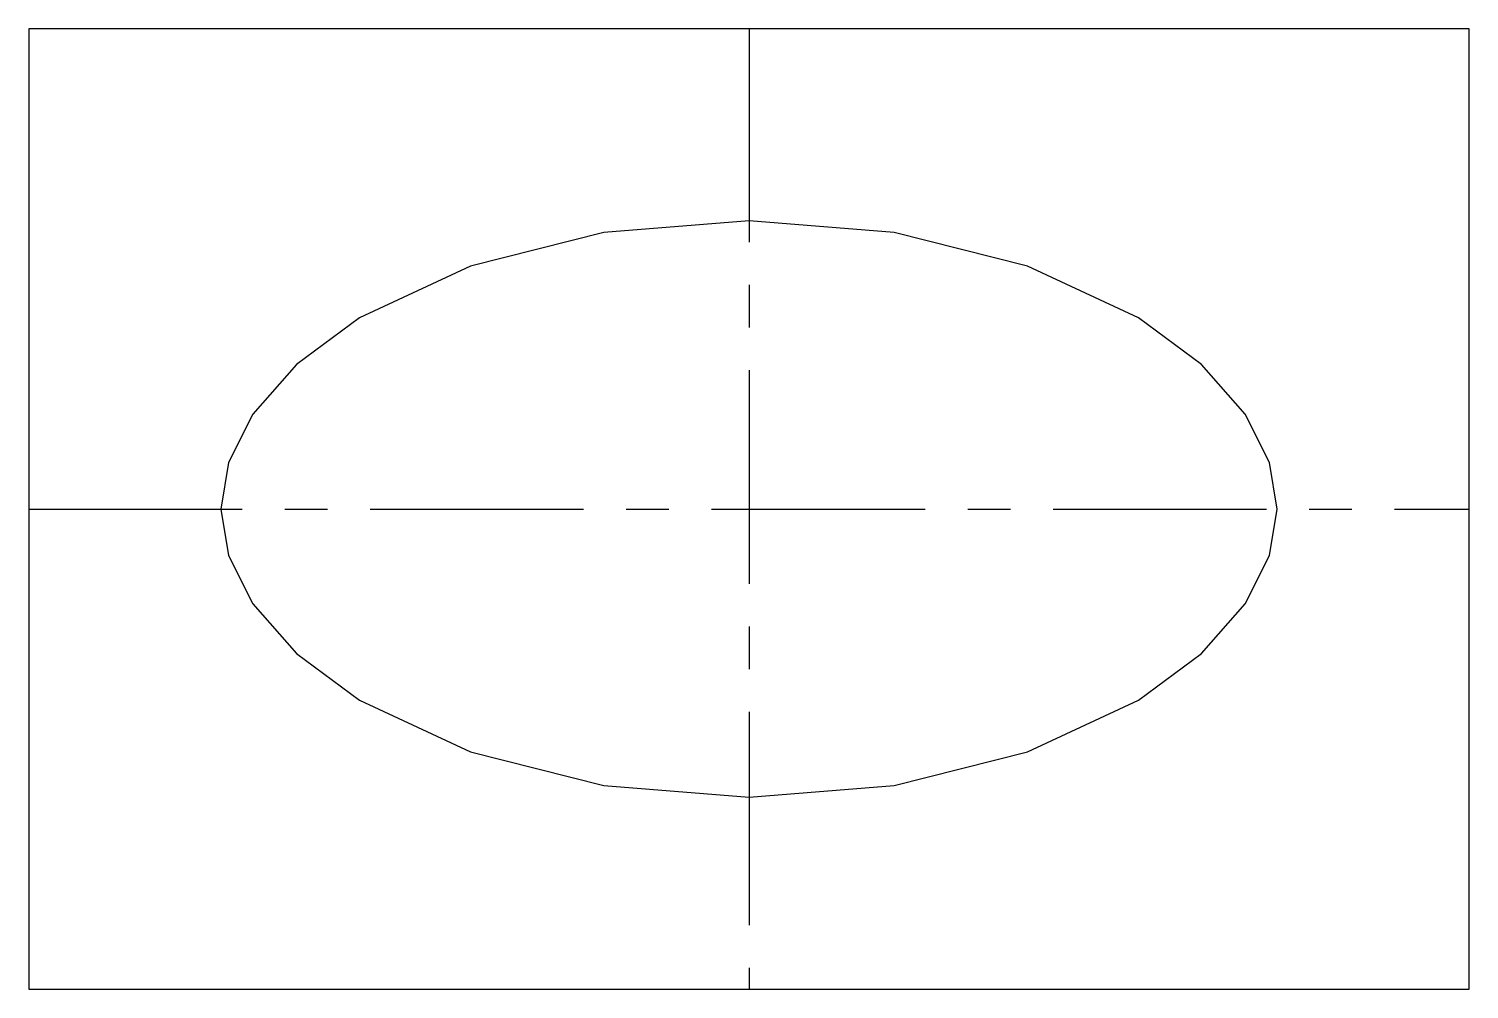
# Model space of a CAD drawing. Header units: inches. Extents: x -1.69 to 1.69, y -1.12 to 1.12.
import ezdxf

# ---------------------------------------------------------------- set-up
doc = ezdxf.new("R2010")
doc.units = ezdxf.units.IN
doc.header["$MEASUREMENT"] = 0
doc.linetypes.add('CENTERX2', pattern=[0.8, 0.5, -0.1, 0.1, -0.1])

msp = doc.modelspace()

# ---------------------------------------------------------------- linework, layer by layer
at = {"color": 7, "linetype": 'Continuous', "lineweight": 25}
for p, q in [((1.6875, 1.125), (-1.6875, 1.125)), ((-1.6875, 1.125), (-1.6875, -1.125)), ((1.6875, -1.125), (1.6875, 1.125)), ((-1.6875, -1.125), (1.6875, -1.125))]:
    msp.add_line(p, q, dxfattribs=at)
at = {"color": 7, "linetype": 'CENTERX2'}
for p, q in [((0, 1.125), (0, -1.125)), ((-1.6875, 0), (1.6875, 0))]:
    msp.add_line(p, q, dxfattribs=at)
at = {"color": 7, "linetype": 'Continuous', "flags": 128}
msp.add_lwpolyline([(-1.2375, 0), (-1.2198, -0.1086), (-1.1627, -0.2223), (-1.0606, -0.3383), (-0.9125, -0.4479), (-0.6523, -0.569), (-0.3399, -0.6477), (0, -0.675), (0.3399, -0.6477), (0.6523, -0.569), (0.9125, -0.4479), (1.0606, -0.3383), (1.1627, -0.2223), (1.2198, -0.1086), (1.2375, 0), (1.2198, 0.1086), (1.1627, 0.2223), (1.0606, 0.3383), (0.9125, 0.4479), (0.6523, 0.569), (0.3399, 0.6477), (0, 0.675), (-0.3399, 0.6477), (-0.6523, 0.569), (-0.9125, 0.4479), (-1.0606, 0.3383), (-1.1627, 0.2223), (-1.2198, 0.1086), (-1.2375, 0)], dxfattribs=at)

doc.saveas('drawing.dxf')
